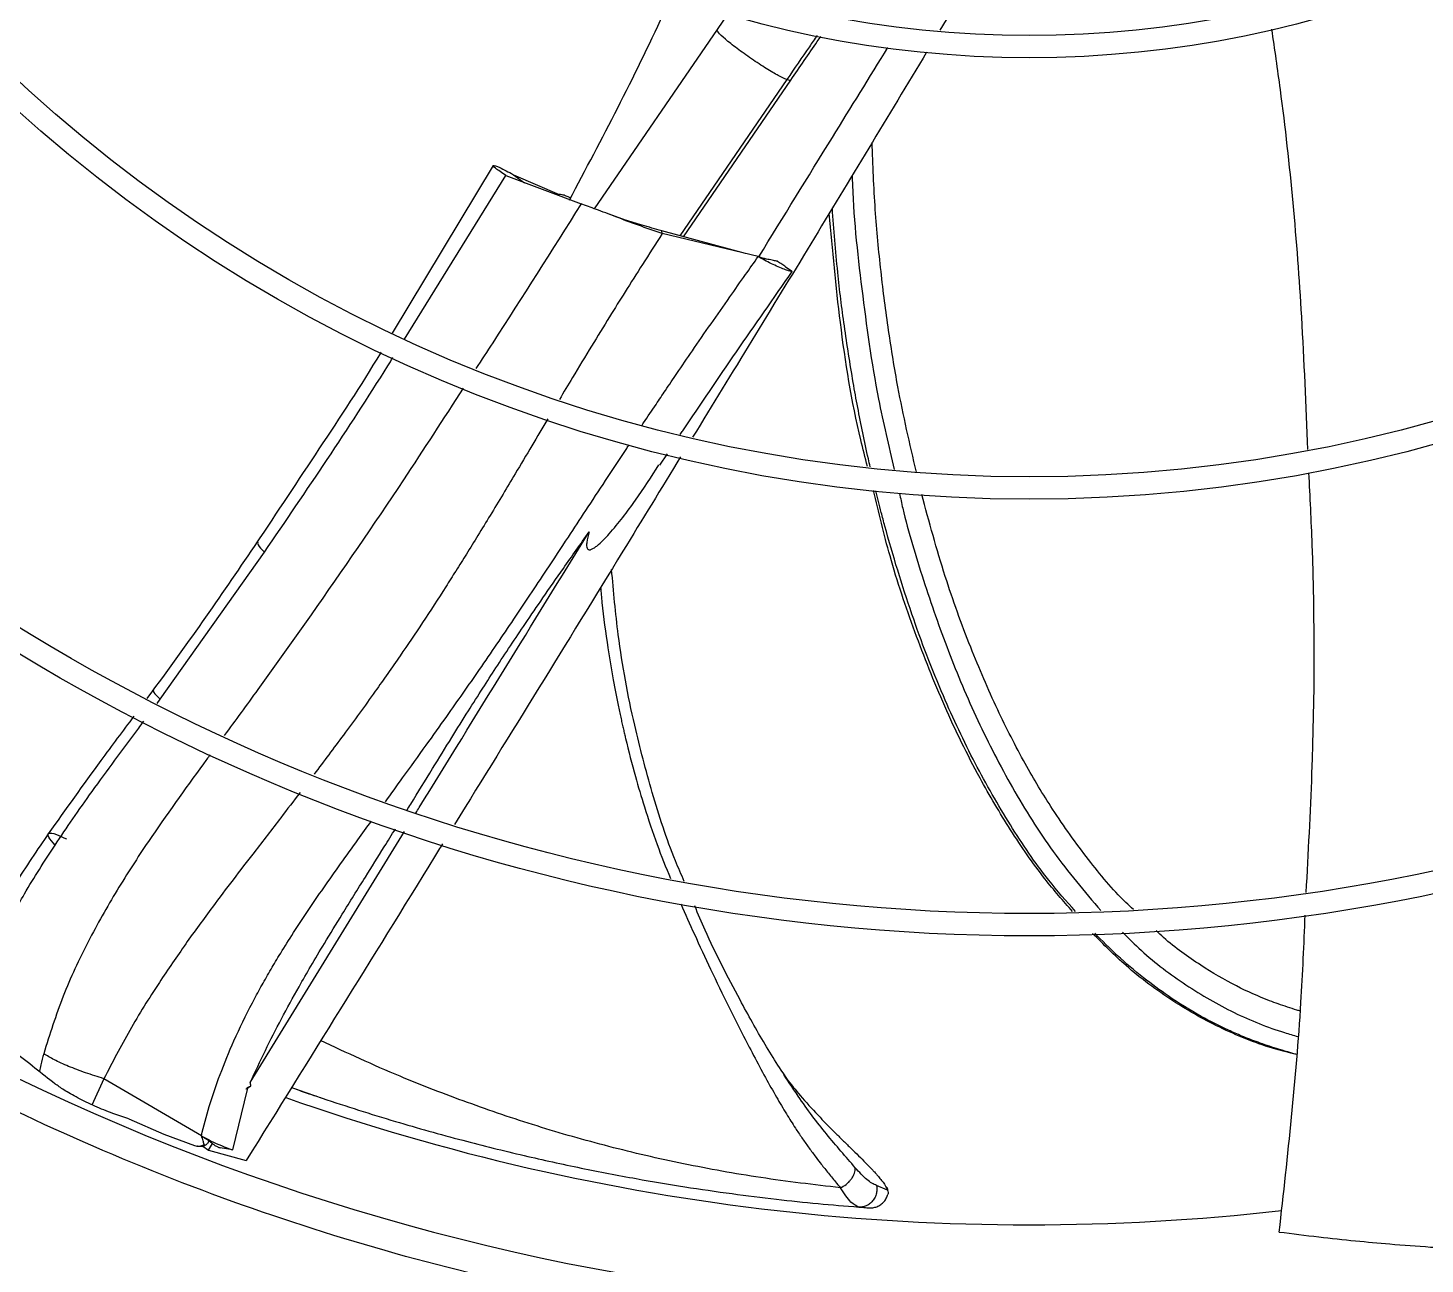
# Model space of a CAD drawing. Header units: inches. Extents: x 1229 to 1453, y -1023 to -720.
# Drawn here: x 1402.55 to 1408.7, y -755.28 to -749.83 of the extents above; entities that cross this region are included whole.
import ezdxf

# ---------------------------------------------------------------- set-up
doc = ezdxf.new("R2010")
doc.units = ezdxf.units.IN
doc.header["$MEASUREMENT"] = 0

msp = doc.modelspace()

# ---------------------------------------------------------------- linework, layer by layer
at = {"color": 18, "linetype": 'Continuous', "lineweight": 25, "true_color": 0x000000}
for p, q in [((1406.8225, -749.4217), (1406.5684, -749.8424)), ((1405.6372, -749.7673), (1405.5871, -749.8403)), ((1405.5871, -749.8403), (1405.0466, -750.6291)), ((1405.8945, -750.0606), (1405.4233, -750.7483)), ((1405.4392, -750.7526), (1405.9118, -750.0629)), ((1404.6015, -750.4393), (1404.1578, -751.1777)), ((1404.6916, -750.4793), (1404.7392, -750.5154)), ((1404.6916, -750.4793), (1404.8929, -750.5662)), ((1404.2108, -751.2034), (1404.6577, -750.4828)), ((1404.6577, -750.4828), (1404.9886, -750.6081)), ((1405.1842, -750.679), (1405.1118, -750.6537)), ((1405.3463, -750.7388), (1405.3441, -750.7268)), ((1405.7128, -750.8268), (1405.3441, -750.7268)), ((1405.7687, -750.8403), (1405.3463, -750.7388)), ((1405.8888, -750.8849), (1405.9136, -750.9012)), ((1405.3351, -751.7587), (1405.3686, -751.7085)), ((1403.1362, -752.7893), (1403.5946, -752.142)), ((1403.1069, -752.7463), (1403.0775, -752.786)), ((1403.1226, -752.8076), (1403.1362, -752.7893)), ((1403.5325, -754.4763), (1404.2115, -753.3722)), ((1402.8887, -754.4602), (1402.8352, -754.5764)), ((1403.3172, -754.7124), (1402.8887, -754.4602)), ((1405.9075, -754.4803), (1405.8778, -754.4348)), ((1403.456, -754.7736), (1403.5197, -754.5075)), ((1403.7138, -754.4993), (1403.8489, -754.5462)), ((1402.9986, -754.6366), (1403.152, -754.7038)), ((1403.152, -754.7038), (1403.2869, -754.754)), ((1403.2969, -754.7566), (1403.3039, -754.7577)), ((1403.3236, -754.7578), (1403.3487, -754.7755)), ((1403.3356, -754.7528), (1403.3285, -754.7508)), ((1403.3487, -754.7755), (1403.367, -754.7457)), ((1403.3487, -754.7755), (1403.5151, -754.8199)), ((1403.456, -754.7736), (1403.3994, -754.764)), ((1406.3379, -754.9503), (1406.2895, -754.9306)), ((1406.201, -755.0232), (1406.2274, -755.0248))]:
    msp.add_line(p, q, dxfattribs=at)
at = {"color": 18, "linetype": 'Continuous', "lineweight": 25, "true_color": 0x000000, "flags": 128}
msp.add_lwpolyline([(1405.788, -750.8469), (1405.7805, -750.8443), (1405.7687, -750.8403)], dxfattribs=at)
at = {"color": 18, "linetype": 'Continuous', "lineweight": 25, "true_color": 0x000000}
for radius in [11.7126, 8.5704, 8.472, 6.6478, 6.5493, 4.7037, 4.6053]:
    msp.add_circle((1406.9618, -745.2608), radius, dxfattribs=at)
for radius, start, end in [(10.2157, 224.36307, 313.03719), (9.8425, 250.57522, 276.47911)]:
    msp.add_arc((1406.9618, -745.2608), radius, start, end, dxfattribs=at)
for points, knots in [([(1418.6713, -745.2608), (1418.6665, -745.5163), (1418.6568, -746.0272), (1418.5788, -746.7903), (1418.4547, -747.5468), (1418.2803, -748.2936), (1418.0578, -749.0274), (1417.7877, -749.745), (1417.4712, -750.4435), (1417.1098, -751.1197), (1416.7048, -751.7709), (1416.2582, -752.3942), (1415.7717, -752.9869), (1415.2476, -753.5466), (1414.6879, -754.0708), (1414.0952, -754.5572), (1413.4719, -755.0039), (1412.8207, -755.4088), (1412.1445, -755.7703), (1411.446, -756.0867), (1410.7284, -756.3568), (1409.9946, -756.5794), (1409.2478, -756.7535), (1408.4913, -756.8784), (1407.7282, -756.9536), (1406.9618, -756.9787), (1406.1954, -756.9536), (1405.4323, -756.8784), (1404.6757, -756.7535), (1403.929, -756.5794), (1403.1952, -756.3568), (1402.4775, -756.0867), (1401.7791, -755.7702), (1401.1028, -755.4088), (1400.4517, -755.0039), (1399.8284, -754.5572), (1399.2356, -754.0708), (1398.676, -753.5466), (1398.1518, -752.9869), (1397.6653, -752.3942), (1397.2187, -751.7709), (1396.8138, -751.1197), (1396.4523, -750.4435), (1396.1359, -749.745), (1395.8657, -749.0274), (1395.6432, -748.2936), (1395.4689, -747.5468), (1395.3447, -746.7903), (1395.2667, -746.0272), (1395.2571, -745.5163), (1395.2522, -745.2608)], [0, 0, 0, 0, 0.020833, 0.041667, 0.0625, 0.083333, 0.104167, 0.125, 0.145833, 0.166667, 0.1875, 0.208333, 0.229167, 0.25, 0.270833, 0.291667, 0.3125, 0.333333, 0.354167, 0.375, 0.395833, 0.416667, 0.4375, 0.458333, 0.479167, 0.5, 0.520833, 0.541667, 0.5625, 0.583333, 0.604167, 0.625, 0.645833, 0.666667, 0.6875, 0.708333, 0.729167, 0.75, 0.770833, 0.791667, 0.8125, 0.833333, 0.854167, 0.875, 0.895833, 0.916667, 0.9375, 0.958333, 0.979167, 1, 1, 1, 1]), ([(1402.3117, -749.8679), (1402.3594, -749.8223), (1402.481, -749.7061), (1402.6888, -749.5075), (1402.9248, -749.282), (1403.1538, -749.0631), (1403.3558, -748.8701), (1403.5172, -748.7159), (1403.6116, -748.6257), (1403.6469, -748.5919)], [0, 0, 0, 0, 0.107797, 0.274517, 0.468021, 0.638557, 0.78875, 0.92088, 1, 1, 1, 1]), ([(1404.9373, -750.5914), (1405.0804, -750.3211), (1405.2376, -750.0241), (1405.3754, -749.7178), (1405.3877, -749.6903)], [0, 0, 0, 0, 0.910233, 1, 1, 1, 1]), ([(1405.8945, -750.0606), (1405.8832, -750.0556), (1405.8605, -750.0455), (1405.8039, -750.0121), (1405.7388, -749.9697), (1405.6733, -749.9228), (1405.621, -749.8811), (1405.5889, -749.8508), (1405.5881, -749.844), (1405.5878, -749.8408)], [0, 0, 0, 0, 0.1380937, 0.2761801, 0.4246192, 0.5730656, 0.7215073, 0.8699499, 1, 1, 1, 1]), ([(1406.0275, -749.8665), (1406.0163, -749.8829), (1405.9726, -749.9467), (1405.9278, -750.0121), (1405.8945, -750.0606)], [0, 0, 0, 0, 0.257808, 1, 1, 1, 1]), ([(1408.1878, -751.6901), (1408.18, -751.495), (1408.1587, -750.9651), (1408.1034, -750.3472), (1408.0424, -749.9272), (1408.0296, -749.8388)], [0, 0, 0, 0, 0.314992, 0.855866, 1, 1, 1, 1]), ([(1405.7709, -750.841), (1405.8789, -750.6657), (1406.0683, -750.3585), (1406.2582, -750.051), (1406.3398, -749.9189)], [0, 0, 0, 0, 0.57047, 1, 1, 1, 1]), ([(1405.9118, -750.0629), (1405.9512, -750.0055), (1405.9959, -749.9402), (1406.0392, -749.877), (1406.0445, -749.8694)], [0, 0, 0, 0, 0.879291, 1, 1, 1, 1]), ([(1406.5099, -749.9393), (1406.3401, -750.2212), (1405.9987, -750.7881), (1405.6535, -751.3515), (1405.4799, -751.6347)], [0, 0, 0, 0, 0.497142, 1, 1, 1, 1]), ([(1405.9118, -750.0592), (1405.9119, -750.0615), (1405.9121, -750.0662), (1405.9004, -750.0625), (1405.8945, -750.0606)], [0, 0, 0, 0, 0.4999658, 1, 1, 1, 1]), ([(1406.4647, -751.7894), (1406.4357, -751.6646), (1406.3974, -751.4992), (1406.3617, -751.2905), (1406.342, -751.1648), (1406.3243, -751.0361), (1406.3085, -750.9045), (1406.2949, -750.7699), (1406.2787, -750.5806), (1406.2732, -750.436), (1406.2695, -750.3373)], [0, 0, 0, 0, 0.260832, 0.345503, 0.432085, 0.520577, 0.610976, 0.703276, 0.797476, 1, 1, 1, 1]), ([(1404.6577, -750.4828), (1404.64, -750.471), (1404.6044, -750.4474), (1404.5975, -750.4357), (1404.6239, -750.4436), (1404.669, -750.4674), (1404.6916, -750.4793)], [0, 0, 0, 0, 0.250001, 0.500002, 0.75, 1, 1, 1, 1]), ([(1406.182, -750.4821), (1406.1821, -750.4865), (1406.1857, -750.6534), (1406.2227, -750.9825), (1406.2808, -751.4114), (1406.3427, -751.6747), (1406.3671, -751.7781)], [0, 0, 0, 0, 0.010031, 0.383834, 0.757861, 1, 1, 1, 1]), ([(1404.9422, -750.5816), (1404.9356, -750.5787), (1404.9213, -750.5725), (1404.9032, -750.5668), (1404.8966, -750.5664), (1404.8929, -750.5662)], [0, 0, 0, 0, 0.274241, 0.593266, 1, 1, 1, 1]), ([(1404.9886, -750.6081), (1404.8598, -750.8126), (1404.707, -751.0554), (1404.5504, -751.2953), (1404.5257, -751.3331)], [0, 0, 0, 0, 0.842331, 1, 1, 1, 1]), ([(1405.3463, -750.7388), (1405.3109, -750.7266), (1405.2402, -750.7024), (1405.1406, -750.6647), (1405.0523, -750.6308), (1405.0098, -750.6157), (1404.9886, -750.6081)], [0, 0, 0, 0, 0.249985, 0.5000003, 0.7500079, 1, 1, 1, 1]), ([(1406.2496, -751.7645), (1406.2395, -751.7255), (1406.1856, -751.5166), (1406.1265, -751.1438), (1406.0957, -750.81), (1406.0808, -750.6497)], [0, 0, 0, 0, 0.106433, 0.570813, 1, 1, 1, 1]), ([(1406.2614, -751.7659), (1406.2587, -751.7542), (1406.247, -751.7045), (1406.2287, -751.6173), (1406.2065, -751.5052), (1406.178, -751.3482), (1406.1473, -751.15), (1406.1148, -750.8939), (1406.1019, -750.7207), (1406.0949, -750.6263)], [0, 0, 0, 0, 0.03104, 0.132253, 0.23119, 0.327855, 0.546696, 0.752907, 1, 1, 1, 1]), ([(1405.3441, -750.7268), (1405.3149, -750.7185), (1405.2578, -750.7022), (1405.2056, -750.6857), (1405.1802, -750.6777)], [0, 0, 0, 0, 0.513421, 1, 1, 1, 1]), ([(1405.3463, -750.7388), (1405.317, -750.7842), (1405.2619, -750.8696), (1405.1846, -750.9917), (1405.11, -751.1112), (1405.0328, -751.2371), (1404.9593, -751.3586), (1404.9124, -751.4373), (1404.8933, -751.4694)], [0, 0, 0, 0, 0.188275, 0.353819, 0.503651, 0.679503, 0.869268, 1, 1, 1, 1]), ([(1405.2579, -751.5818), (1405.26, -751.5787), (1405.2801, -751.5483), (1405.3141, -751.4974), (1405.363, -751.4248), (1405.4162, -751.3461), (1405.4829, -751.2485), (1405.5605, -751.1363), (1405.6387, -751.0244), (1405.7081, -750.9258), (1405.75, -750.8666), (1405.7687, -750.8403)], [0, 0, 0, 0, 0.012456, 0.12215, 0.205101, 0.305452, 0.439341, 0.599659, 0.759464, 0.892908, 1, 1, 1, 1]), ([(1405.9136, -750.9012), (1405.9156, -750.9029), (1405.9197, -750.9061), (1405.9154, -750.9065), (1405.9035, -750.9033), (1405.8837, -750.8962), (1405.8573, -750.8854), (1405.8269, -750.8715), (1405.7957, -750.8559), (1405.7776, -750.8454), (1405.7687, -750.8403)], [0, 0, 0, 0, 0.1195219, 0.2368997, 0.3560026, 0.4802891, 0.6097285, 0.7415773, 0.8729295, 1, 1, 1, 1]), ([(1405.8008, -750.8502), (1405.7987, -750.8498), (1405.7944, -750.8492), (1405.7897, -750.8475), (1405.7873, -750.8466)], [0, 0, 0, 0, 0.479347, 1, 1, 1, 1]), ([(1405.8514, -750.8604), (1405.8523, -750.8606), (1405.8541, -750.861), (1405.8515, -750.8605), (1405.8452, -750.8592), (1405.8355, -750.8573), (1405.8235, -750.8548), (1405.8111, -750.8523), (1405.7998, -750.8499), (1405.7947, -750.8489), (1405.7923, -750.8484)], [0, 0, 0, 0, 0.11663, 0.230578, 0.347096, 0.470907, 0.602448, 0.737933, 0.872207, 1, 1, 1, 1]), ([(1405.4255, -751.6233), (1405.4292, -751.6178), (1405.51, -751.4968), (1405.6731, -751.2574), (1405.8358, -751.0238), (1405.918, -750.9058)], [0, 0, 0, 0, 0.022959, 0.506529, 1, 1, 1, 1]), ([(1405.8888, -750.8849), (1405.8863, -750.8833), (1405.8815, -750.88), (1405.8699, -750.8722), (1405.8596, -750.8653), (1405.8529, -750.8607)], [0, 0, 0, 0, 0.26191, 0.514546, 1, 1, 1, 1]), ([(1404.1076, -751.2614), (1404.1068, -751.2627), (1404.0202, -751.4067), (1403.8353, -751.687), (1403.65, -751.9657), (1403.5573, -752.1051)], [0, 0, 0, 0, 0.004682, 0.502199, 1, 1, 1, 1]), ([(1403.5946, -752.142), (1403.7799, -751.8704), (1403.9733, -751.5868), (1404.153, -751.2967), (1404.1606, -751.2844)], [0, 0, 0, 0, 0.957768, 1, 1, 1, 1]), ([(1404.47, -751.4187), (1404.3828, -751.5538), (1404.1658, -751.89), (1403.862, -752.3308), (1403.5966, -752.7055), (1403.4672, -752.8818), (1403.4176, -752.9494)], [0, 0, 0, 0, 0.260733, 0.648635, 0.865342, 1, 1, 1, 1]), ([(1404.8425, -751.5546), (1404.8191, -751.594), (1404.7711, -751.6747), (1404.7055, -751.7851), (1404.6443, -751.8874), (1404.5897, -751.9778), (1404.536, -752.0659), (1404.4857, -752.1474), (1404.4385, -752.223), (1404.3747, -752.3237), (1404.2936, -752.4486), (1404.1901, -752.6019), (1404.074, -752.7672), (1403.9478, -752.9412), (1403.8566, -753.062), (1403.8132, -753.1194)], [0, 0, 0, 0, 0.073735, 0.150839, 0.206396, 0.265387, 0.320607, 0.372063, 0.419255, 0.463452, 0.563341, 0.657601, 0.759071, 0.885521, 1, 1, 1, 1]), ([(1404.1276, -753.2404), (1404.1528, -753.2056), (1404.2128, -753.1228), (1404.3028, -752.9977), (1404.3917, -752.8732), (1404.47, -752.762), (1404.5439, -752.6559), (1404.6181, -752.5475), (1404.692, -752.4382), (1404.7648, -752.3294), (1404.8449, -752.2088), (1404.9266, -752.0847), (1405.0128, -751.9534), (1405.0984, -751.8231), (1405.1618, -751.7267), (1405.1965, -751.6744), (1405.1998, -751.6694)], [0, 0, 0, 0, 0.0671735, 0.1598312, 0.2410152, 0.3066581, 0.3730056, 0.4440899, 0.5134581, 0.5811343, 0.6510654, 0.7428768, 0.816868, 0.9005011, 0.9904923, 1, 1, 1, 1]), ([(1405.4267, -751.7219), (1405.3421, -751.8605), (1405.0116, -752.4019), (1404.6792, -752.9399), (1404.4319, -753.3402)], [0, 0, 0, 0, 0.255951, 1, 1, 1, 1]), ([(1405.024, -752.0525), (1405.0198, -752.0678), (1405.0143, -752.0882), (1405.0128, -752.1124), (1405.0145, -752.1228), (1405.0181, -752.1283), (1405.0221, -752.1307), (1405.0271, -752.1312), (1405.0346, -752.1295), (1405.0452, -752.124), (1405.0738, -752.103), (1405.138, -752.0336), (1405.2306, -751.9146), (1405.298, -751.8092), (1405.3317, -751.7565)], [0, 0, 0, 0, 0.0833566, 0.1115658, 0.1319051, 0.1411522, 0.1496654, 0.1586528, 0.1691712, 0.1914558, 0.2212286, 0.3539277, 0.6765567, 1, 1, 1, 1]), ([(1408.1809, -753.6409), (1408.1903, -753.4657), (1408.2177, -752.9554), (1408.2201, -752.3382), (1408.1979, -751.8978), (1408.1925, -751.7924)], [0, 0, 0, 0, 0.284655, 0.828752, 1, 1, 1, 1]), ([(1407.1523, -753.7245), (1407.1109, -753.6771), (1407.0121, -753.5636), (1406.8769, -753.3654), (1406.7273, -753.1124), (1406.5853, -752.8212), (1406.4553, -752.4934), (1406.3487, -752.1764), (1406.2989, -751.9662), (1406.2761, -751.8698)], [0, 0, 0, 0, 0.091547, 0.218973, 0.346412, 0.516315, 0.686228, 0.856146, 1, 1, 1, 1]), ([(1407.1651, -753.724), (1407.1252, -753.6786), (1407.0204, -753.5594), (1406.8728, -753.34), (1406.7175, -753.0687), (1406.572, -752.7582), (1406.4383, -752.4093), (1406.3556, -752.137), (1406.307, -751.9549), (1406.2941, -751.9029), (1406.2863, -751.8712)], [0, 0, 0, 0, 0.0881532, 0.2311648, 0.3817908, 0.5400334, 0.7263084, 0.9221586, 0.9524831, 1, 1, 1, 1]), ([(1406.3903, -751.8826), (1406.395, -751.9044), (1406.423, -752.0333), (1406.4945, -752.2655), (1406.6019, -752.5783), (1406.7316, -752.8846), (1406.8842, -753.181), (1407.0613, -753.4656), (1407.2047, -753.6351), (1407.2765, -753.72)], [0, 0, 0, 0, 0.0326645, 0.1930119, 0.3536037, 0.5145089, 0.6758407, 0.8377387, 1, 1, 1, 1]), ([(1407.4201, -753.7148), (1407.4088, -753.7045), (1407.3367, -753.6383), (1407.216, -753.4909), (1407.0685, -753.2863), (1406.9365, -753.0645), (1406.8151, -752.8267), (1406.697, -752.5513), (1406.5827, -752.2352), (1406.521, -752.0078), (1406.4882, -751.887)], [0, 0, 0, 0, 0.022262, 0.143045, 0.274084, 0.386377, 0.514541, 0.658604, 0.818583, 1, 1, 1, 1]), ([(1404.2228, -753.277), (1404.2281, -753.2685), (1404.2657, -753.2078), (1404.331, -753.1012), (1404.4155, -752.9642), (1404.4891, -752.8462), (1404.5539, -752.744), (1404.6155, -752.6485), (1404.6781, -752.5535), (1404.7469, -752.4508), (1404.8246, -752.3371), (1404.9181, -752.2026), (1404.9862, -752.1061), (1405.024, -752.0525)], [0, 0, 0, 0, 0.0205012, 0.145618, 0.2547294, 0.3486279, 0.4292825, 0.5018958, 0.5812625, 0.6622863, 0.7558828, 0.8646494, 1, 1, 1, 1]), ([(1404.262, -753.2902), (1404.2669, -753.2821), (1404.5203, -752.8702), (1404.7746, -752.4573), (1405.024, -752.0525)], [0, 0, 0, 0, 0.019444, 1, 1, 1, 1]), ([(1403.5639, -752.0952), (1403.4886, -752.2063), (1403.3381, -752.428), (1403.1801, -752.6454), (1403.1013, -752.7539)], [0, 0, 0, 0, 0.500972, 1, 1, 1, 1]), ([(1403.5663, -752.0969), (1403.565, -752.1001), (1403.562, -752.1073), (1403.5831, -752.1297), (1403.5946, -752.142)], [0, 0, 0, 0, 0.45407, 1, 1, 1, 1]), ([(1405.443, -753.5913), (1405.4299, -753.5614), (1405.3744, -753.4344), (1405.3007, -753.2046), (1405.2136, -752.8733), (1405.1521, -752.5448), (1405.1317, -752.3142), (1405.1232, -752.218)], [0, 0, 0, 0, 0.069494, 0.294091, 0.510792, 0.795823, 1, 1, 1, 1]), ([(1405.0747, -752.2966), (1405.0766, -752.319), (1405.0843, -752.408), (1405.1035, -752.544), (1405.1286, -752.6968), (1405.1471, -752.7922), (1405.1591, -752.849), (1405.1646, -752.8745), (1405.1699, -752.8985), (1405.175, -752.9209), (1405.1798, -752.9417), (1405.1963, -753.0112), (1405.2239, -753.1185), (1405.2703, -753.2743), (1405.32, -753.4249), (1405.3621, -753.5289), (1405.3822, -753.5786)], [0, 0, 0, 0, 0.050639, 0.202268, 0.31057, 0.401461, 0.422389, 0.442121, 0.460659, 0.478003, 0.494151, 0.509105, 0.640054, 0.745188, 0.877967, 1, 1, 1, 1]), ([(1403.1071, -752.7522), (1403.1061, -752.7538), (1403.1037, -752.7575), (1403.1244, -752.7777), (1403.1362, -752.7893)], [0, 0, 0, 0, 0.427507, 1, 1, 1, 1]), ([(1403.0199, -752.8636), (1402.9714, -752.9287), (1402.8436, -753.1), (1402.7199, -753.274), (1402.6432, -753.3819)], [0, 0, 0, 0, 0.379991, 1, 1, 1, 1]), ([(1402.6734, -753.4311), (1402.6992, -753.3927), (1402.7524, -753.3136), (1402.8406, -753.1893), (1402.9376, -753.0563), (1403.0142, -752.9534), (1403.0567, -752.8963), (1403.0643, -752.886)], [0, 0, 0, 0, 0.207171, 0.426829, 0.681517, 0.942956, 1, 1, 1, 1]), ([(1413.849, -752.9896), (1413.658, -753.1527), (1413.2759, -753.4791), (1412.6596, -753.9141), (1412.0157, -754.3062), (1411.3444, -754.6496), (1410.65, -754.9435), (1409.9361, -755.1861), (1409.2064, -755.3761), (1408.4648, -755.5125), (1407.7153, -755.5947), (1406.9618, -755.6221), (1406.2082, -755.5947), (1405.4587, -755.5125), (1404.7171, -755.3761), (1403.9875, -755.1861), (1403.2735, -754.9435), (1402.5792, -754.6496), (1401.9078, -754.3062), (1401.2639, -753.9141), (1400.6476, -753.4791), (1400.2656, -753.1527), (1400.0745, -752.9896)], [0, 0, 0, 0, 0.0500001, 0.1, 0.15, 0.1999999, 0.25, 0.3, 0.35, 0.4000001, 0.45, 0.5000001, 0.5499999, 0.5999999, 0.65, 0.7, 0.75, 0.8000001, 0.8500001, 0.9000001, 0.9500001, 1, 1, 1, 1]), ([(1403.356, -753.0337), (1403.3462, -753.0471), (1403.254, -753.1733), (1403.1123, -753.369), (1402.9432, -753.6307), (1402.8155, -753.8572), (1402.7024, -754.0969), (1402.6499, -754.2652), (1402.6234, -754.35)], [0, 0, 0, 0, 0.032679, 0.308339, 0.475812, 0.647076, 0.822089, 1, 1, 1, 1]), ([(1403.7519, -753.2), (1403.7234, -753.2371), (1403.6561, -753.325), (1403.5572, -753.4526), (1403.4569, -753.5834), (1403.3762, -753.6904), (1403.3067, -753.7848), (1403.2478, -753.8669), (1403.1894, -753.9508), (1403.1051, -754.0767), (1402.9995, -754.245), (1402.9254, -754.389), (1402.8887, -754.4602)], [0, 0, 0, 0, 0.091235, 0.216238, 0.314969, 0.41309, 0.478087, 0.543952, 0.610654, 0.678175, 0.840873, 1, 1, 1, 1]), ([(1403.3172, -754.7124), (1403.3284, -754.6689), (1403.3518, -754.5777), (1403.3998, -754.4375), (1403.4624, -754.2849), (1403.5248, -754.1571), (1403.5793, -754.056), (1403.6187, -753.9867), (1403.6637, -753.9111), (1403.7185, -753.8234), (1403.784, -753.7236), (1403.856, -753.6185), (1403.9303, -753.5134), (1404.0005, -753.4158), (1404.0458, -753.3532), (1404.0657, -753.3258)], [0, 0, 0, 0, 0.084738, 0.177945, 0.279583, 0.396266, 0.446499, 0.496733, 0.54697, 0.612826, 0.692325, 0.772656, 0.853828, 0.935842, 1, 1, 1, 1]), ([(1403.5325, -754.4763), (1403.5544, -754.4295), (1403.5982, -754.3356), (1403.6699, -754.1951), (1403.7374, -754.0717), (1403.8011, -753.9612), (1403.8646, -753.8546), (1403.9448, -753.7237), (1404.0332, -753.5821), (1404.1114, -753.457), (1404.1553, -753.386), (1404.1717, -753.3595)], [0, 0, 0, 0, 0.120408, 0.241264, 0.366192, 0.447006, 0.537729, 0.655272, 0.805197, 0.92743, 1, 1, 1, 1]), ([(1402.645, -753.3793), (1402.5949, -753.4531), (1402.494, -753.6015), (1402.4052, -753.7553), (1402.3606, -753.8327)], [0, 0, 0, 0, 0.497082, 1, 1, 1, 1]), ([(1402.3952, -753.9134), (1402.4107, -753.8819), (1402.44, -753.8225), (1402.4882, -753.7333), (1402.5419, -753.6396), (1402.6039, -753.5376), (1402.6502, -753.4668), (1402.6734, -753.4311)], [0, 0, 0, 0, 0.190316, 0.358931, 0.546564, 0.771633, 1, 1, 1, 1]), ([(1402.6734, -753.4311), (1402.662, -753.4181), (1402.6387, -753.3914), (1402.6425, -753.3762), (1402.6706, -753.3794), (1402.7083, -753.3969), (1402.7242, -753.4043)], [0, 0, 0, 0, 0.259655, 0.530974, 0.801191, 1, 1, 1, 1]), ([(1404.3793, -753.4256), (1404.3676, -753.4446), (1404.0801, -753.9114), (1403.7917, -754.3751), (1403.5151, -754.8199)], [0, 0, 0, 0, 0.040727, 1, 1, 1, 1]), ([(1405.4285, -753.6904), (1405.448, -753.7349), (1405.49, -753.8311), (1405.5602, -753.9819), (1405.6307, -754.1279), (1405.6945, -754.2546), (1405.7484, -754.3588), (1405.7988, -754.4526), (1405.8471, -754.5388), (1405.891, -754.6129), (1405.9282, -754.6722), (1405.9603, -754.7203), (1405.9889, -754.7609), (1406.0161, -754.7976), (1406.0444, -754.8345), (1406.0748, -754.8728), (1406.1045, -754.9093), (1406.1229, -754.9318), (1406.1301, -754.9407)], [0, 0, 0, 0, 0.0965991, 0.2084678, 0.3299771, 0.4166432, 0.4882908, 0.5625684, 0.6297563, 0.6897073, 0.7423351, 0.7794746, 0.8164923, 0.8533749, 0.8838676, 0.9248135, 0.9702828, 1, 1, 1, 1]), ([(1405.912, -754.4892), (1405.8738, -754.4299), (1405.7962, -754.3095), (1405.6682, -754.0784), (1405.5633, -753.8759), (1405.5042, -753.7351), (1405.4893, -753.6994)], [0, 0, 0, 0, 0.24171, 0.490628, 0.871176, 1, 1, 1, 1]), ([(1408.062, -755.1353), (1408.0996, -754.7985), (1408.1515, -754.3343), (1408.1708, -753.8679), (1408.1762, -753.7398)], [0, 0, 0, 0, 0.725429, 1, 1, 1, 1]), ([(1408.136, -754.3539), (1408.1061, -754.3462), (1407.9967, -754.3182), (1407.8125, -754.2463), (1407.591, -754.1217), (1407.3982, -753.9787), (1407.2886, -753.8685), (1407.2404, -753.82)], [0, 0, 0, 0, 0.090368, 0.330687, 0.571003, 0.811381, 1, 1, 1, 1]), ([(1408.1361, -754.3527), (1408.1239, -754.3493), (1408.0952, -754.3412), (1408.0393, -754.3243), (1407.9719, -754.3018), (1407.9011, -754.2743), (1407.8174, -754.2377), (1407.7077, -754.182), (1407.5829, -754.1047), (1407.4599, -754.0136), (1407.3511, -753.922), (1407.2826, -753.8526), (1407.25, -753.8196)], [0, 0, 0, 0, 0.037357, 0.087934, 0.172521, 0.246501, 0.309793, 0.43835, 0.600992, 0.72837, 0.870866, 1, 1, 1, 1]), ([(1407.3728, -753.8147), (1407.3999, -753.8421), (1407.4858, -753.9291), (1407.6495, -754.0512), (1407.8612, -754.1742), (1408.0287, -754.2413), (1408.1241, -754.2687), (1408.1435, -754.2743)], [0, 0, 0, 0, 0.12378, 0.392826, 0.662435, 0.931523, 1, 1, 1, 1]), ([(1408.1541, -754.1624), (1408.1495, -754.161), (1408.1306, -754.1554), (1408.0984, -754.1451), (1408.0582, -754.1314), (1407.9827, -754.1034), (1407.8667, -754.0519), (1407.7102, -753.9591), (1407.592, -753.8762), (1407.5314, -753.8188), (1407.5208, -753.8087)], [0, 0, 0, 0, 0.020347, 0.082595, 0.142125, 0.199043, 0.419812, 0.667308, 0.941852, 1, 1, 1, 1]), ([(1402.3173, -754.1933), (1402.3744, -754.2418), (1402.4601, -754.3145), (1402.5863, -754.4124), (1402.6438, -754.4585), (1402.6726, -754.4815)], [0, 0, 0, 0, 0.4998733, 0.7498691, 1, 1, 1, 1]), ([(1406.1301, -754.9407), (1406.0128, -754.9268), (1405.7775, -754.8988), (1405.4376, -754.837), (1405.109, -754.7609), (1404.7924, -754.6704), (1404.4872, -754.5662), (1404.1677, -754.4437), (1403.9577, -754.3462), (1403.8421, -754.2925)], [0, 0, 0, 0, 0.136797, 0.274291, 0.412363, 0.550953, 0.689949, 0.829268, 1, 1, 1, 1]), ([(1402.6234, -754.35), (1402.6189, -754.3665), (1402.6121, -754.3921), (1402.6062, -754.4179), (1402.6041, -754.427)], [0, 0, 0, 0, 0.64572, 1, 1, 1, 1]), ([(1402.8887, -754.4602), (1402.8613, -754.4517), (1402.8057, -754.4344), (1402.7313, -754.4058), (1402.6673, -754.3769), (1402.6379, -754.3589), (1402.6234, -754.35)], [0, 0, 0, 0, 0.246783, 0.5, 0.753213, 1, 1, 1, 1]), ([(1403.5349, -754.4927), (1403.5347, -754.4897), (1403.5342, -754.4842), (1403.5331, -754.4788), (1403.5325, -754.4763)], [0, 0, 0, 0, 0.530956, 1, 1, 1, 1]), ([(1405.8995, -754.468), (1405.9203, -754.4938), (1405.9665, -754.551), (1406.026, -754.6152), (1406.0753, -754.6663), (1406.11, -754.701), (1406.1442, -754.7348), (1406.1779, -754.7677), (1406.2105, -754.7997), (1406.2417, -754.8307), (1406.2644, -754.8542), (1406.2807, -754.8717), (1406.2924, -754.8847), (1406.3055, -754.9), (1406.3245, -754.9238), (1406.3324, -754.9394), (1406.3379, -754.9503)], [0, 0, 0, 0, 0.12639, 0.27963, 0.347218, 0.414969, 0.48292, 0.551088, 0.619504, 0.688197, 0.757234, 0.781656, 0.813095, 0.851627, 0.897349, 1, 1, 1, 1]), ([(1402.9986, -754.6366), (1402.9753, -754.6293), (1402.9287, -754.6147), (1402.8486, -754.5818), (1402.7736, -754.5456), (1402.7109, -754.51), (1402.685, -754.4907), (1402.6726, -754.4815)], [0, 0, 0, 0, 0.2073055, 0.4147538, 0.6183323, 0.8163289, 1, 1, 1, 1]), ([(1403.5147, -754.5058), (1403.5159, -754.5039), (1403.5182, -754.5003), (1403.5253, -754.4953), (1403.5311, -754.4937), (1403.5349, -754.4927)], [0, 0, 0, 0, 0.257129, 0.502122, 1, 1, 1, 1]), ([(1403.5197, -754.5075), (1403.5204, -754.5058), (1403.5219, -754.5024), (1403.5256, -754.4983), (1403.5301, -754.495), (1403.5333, -754.4935), (1403.5349, -754.4927)], [0, 0, 0, 0, 0.222196, 0.451436, 0.707744, 1, 1, 1, 1]), ([(1403.7142, -754.4988), (1403.737, -754.5072), (1403.7799, -754.5229), (1403.8232, -754.5369), (1403.8434, -754.5435)], [0, 0, 0, 0, 0.5326, 1, 1, 1, 1]), ([(1406.1959, -754.8522), (1406.1539, -754.804), (1406.0707, -754.7086), (1405.9716, -754.5798), (1405.9197, -754.4992), (1405.9075, -754.4803)], [0, 0, 0, 0, 0.43847, 0.86803, 1, 1, 1, 1]), ([(1403.8489, -754.5462), (1403.9557, -754.5809), (1404.1583, -754.6466), (1404.4557, -754.7295), (1404.7288, -754.7974), (1404.9839, -754.8534), (1405.2199, -754.8989), (1405.4417, -754.9362), (1405.6476, -754.9663), (1405.8436, -754.9906), (1406.0299, -755.0104), (1406.1516, -755.0204), (1406.2116, -755.0253)], [0, 0, 0, 0, 0.148236, 0.281099, 0.399392, 0.506753, 0.608205, 0.695761, 0.779942, 0.857726, 0.929884, 1, 1, 1, 1]), ([(1403.3172, -754.7124), (1403.3259, -754.7172), (1403.3427, -754.7266), (1403.3526, -754.7349), (1403.3574, -754.7389)], [0, 0, 0, 0, 0.516673, 1, 1, 1, 1]), ([(1403.3172, -754.7124), (1403.3283, -754.7182), (1403.3503, -754.7297), (1403.3892, -754.748), (1403.4267, -754.764), (1403.4463, -754.7704), (1403.456, -754.7736)], [0, 0, 0, 0, 0.258151, 0.51353, 0.760378, 1, 1, 1, 1]), ([(1403.3285, -754.7508), (1403.3286, -754.7507), (1403.3289, -754.7505), (1403.3291, -754.7501), (1403.3292, -754.7497), (1403.3293, -754.7487), (1403.3285, -754.7461), (1403.3265, -754.7409), (1403.3251, -754.7286), (1403.3205, -754.7191), (1403.3172, -754.7124)], [0, 0, 0, 0, 0.010787, 0.020931, 0.031346, 0.042617, 0.098172, 0.225034, 0.455535, 1, 1, 1, 1]), ([(1403.2869, -754.754), (1403.2905, -754.7551), (1403.2978, -754.7573), (1403.309, -754.7574), (1403.3195, -754.7555), (1403.3256, -754.7523), (1403.3285, -754.7508)], [0, 0, 0, 0, 0.26335, 0.525402, 0.772577, 1, 1, 1, 1]), ([(1403.3166, -754.7587), (1403.3124, -754.7588), (1403.308, -754.759), (1403.2996, -754.7569), (1403.2992, -754.7568)], [0, 0, 0, 0, 0.953438, 1, 1, 1, 1]), ([(1403.3356, -754.7528), (1403.3327, -754.7543), (1403.3268, -754.7575), (1403.3201, -754.7583), (1403.3166, -754.7587)], [0, 0, 0, 0, 0.478037, 1, 1, 1, 1]), ([(1403.3507, -754.7307), (1403.3501, -754.7329), (1403.349, -754.7373), (1403.3457, -754.7434), (1403.3412, -754.7487), (1403.3374, -754.7514), (1403.3356, -754.7528)], [0, 0, 0, 0, 0.247426, 0.495581, 0.745936, 1, 1, 1, 1]), ([(1403.358, -754.7395), (1403.3593, -754.7407), (1403.3621, -754.7431), (1403.3653, -754.7448), (1403.367, -754.7457)], [0, 0, 0, 0, 0.474575, 1, 1, 1, 1]), ([(1403.367, -754.7457), (1403.3688, -754.7472), (1403.3721, -754.7501), (1403.3756, -754.7529), (1403.3772, -754.7543)], [0, 0, 0, 0, 0.526065, 1, 1, 1, 1]), ([(1403.3772, -754.7543), (1403.3792, -754.7555), (1403.3832, -754.7578), (1403.3891, -754.7607), (1403.3947, -754.7629), (1403.3978, -754.7636), (1403.3994, -754.764)], [0, 0, 0, 0, 0.2596366, 0.5111871, 0.7568528, 1, 1, 1, 1]), ([(1406.1301, -754.9407), (1406.1387, -754.9362), (1406.1519, -754.9294), (1406.1676, -754.9151), (1406.1783, -754.9027), (1406.1867, -754.8893), (1406.1946, -754.8719), (1406.1954, -754.8599), (1406.1959, -754.8522)], [0, 0, 0, 0, 0.239403, 0.368556, 0.500508, 0.632376, 0.761324, 1, 1, 1, 1]), ([(1406.2895, -754.9306), (1406.2759, -754.9239), (1406.2484, -754.9105), (1406.2135, -754.8717), (1406.1959, -754.8522)], [0, 0, 0, 0, 0.496775, 1, 1, 1, 1]), ([(1406.2116, -755.0253), (1406.2006, -755.0208), (1406.1775, -755.0112), (1406.1464, -754.9649), (1406.1301, -754.9407)], [0, 0, 0, 0, 0.475867, 1, 1, 1, 1]), ([(1406.2895, -754.9306), (1406.2902, -754.9361), (1406.2917, -754.9474), (1406.2894, -754.9652), (1406.2832, -754.983), (1406.2729, -754.9991), (1406.2592, -755.0121), (1406.2436, -755.0208), (1406.2274, -755.0255), (1406.2167, -755.0254), (1406.2116, -755.0253)], [0, 0, 0, 0, 0.1132123, 0.2359595, 0.3659853, 0.4999921, 0.6340204, 0.764057, 0.8867816, 1, 1, 1, 1]), ([(1406.2568, -755.0287), (1406.2624, -755.0288), (1406.2739, -755.0289), (1406.2914, -755.0242), (1406.3083, -755.0153), (1406.3227, -755.0021), (1406.3335, -754.9866), (1406.337, -754.975), (1406.3386, -754.9697)], [0, 0, 0, 0, 0.151344, 0.315517, 0.48942, 0.668613, 0.847726, 1, 1, 1, 1]), ([(1406.3287, -754.9345), (1406.33, -754.9351), (1406.3324, -754.9364), (1406.3349, -754.9395), (1406.3368, -754.9428), (1406.3379, -754.9465), (1406.3379, -754.949), (1406.3379, -754.9503)], [0, 0, 0, 0, 0.212131, 0.409842, 0.60994, 0.808071, 1, 1, 1, 1]), ([(1406.3379, -754.9503), (1406.3399, -754.9575), (1406.342, -754.9648), (1406.3388, -754.9696), (1406.3387, -754.9697)], [0, 0, 0, 0, 0.973645, 1, 1, 1, 1]), ([(1406.2116, -755.0253), (1406.2219, -755.0261), (1406.2385, -755.0274), (1406.2528, -755.0284), (1406.2574, -755.0287), (1406.2567, -755.0287), (1406.2565, -755.0287)], [0, 0, 0, 0, 0.448765, 0.72774, 0.935469, 1, 1, 1, 1]), ([(1408.062, -755.1353), (1408.1199, -755.1427), (1408.2318, -755.1569), (1408.394, -755.174), (1408.558, -755.189), (1408.7255, -755.2015), (1408.8982, -755.2118), (1409.0109, -755.2162), (1409.0662, -755.2184)], [0, 0, 0, 0, 0.173712, 0.335418, 0.485076, 0.663267, 0.834917, 1, 1, 1, 1])]:
    msp.add_open_spline(points, degree=3, knots=knots, dxfattribs=at)

doc.saveas('drawing.dxf')
